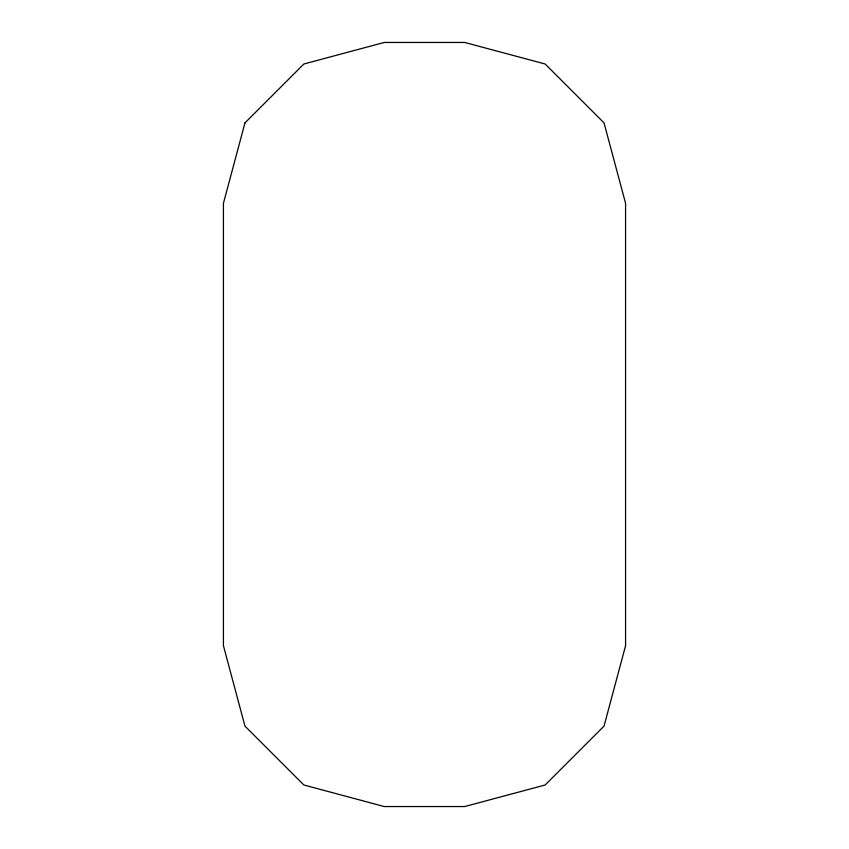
<?xml version="1.0" encoding="UTF-8"?>
<svg xmlns="http://www.w3.org/2000/svg" width="849" height="849" viewBox="0 0 849 849"><rect width="100%" height="100%" fill="white"/><g stroke="black" fill="none" stroke-linecap="round" stroke-linejoin="round"><path stroke-width="1.27" d="M244.968 122.882L223.425 203.314L223.425 645.686L244.968 726.118L303.857 784.996L384.289 806.55L464.711 806.55L545.143 784.996L604.032 726.118L625.575 645.686L625.575 203.314L604.032 122.882L545.143 64.004L464.711 42.45L384.289 42.45L303.857 64.004L244.968 122.882"/></g></svg>
